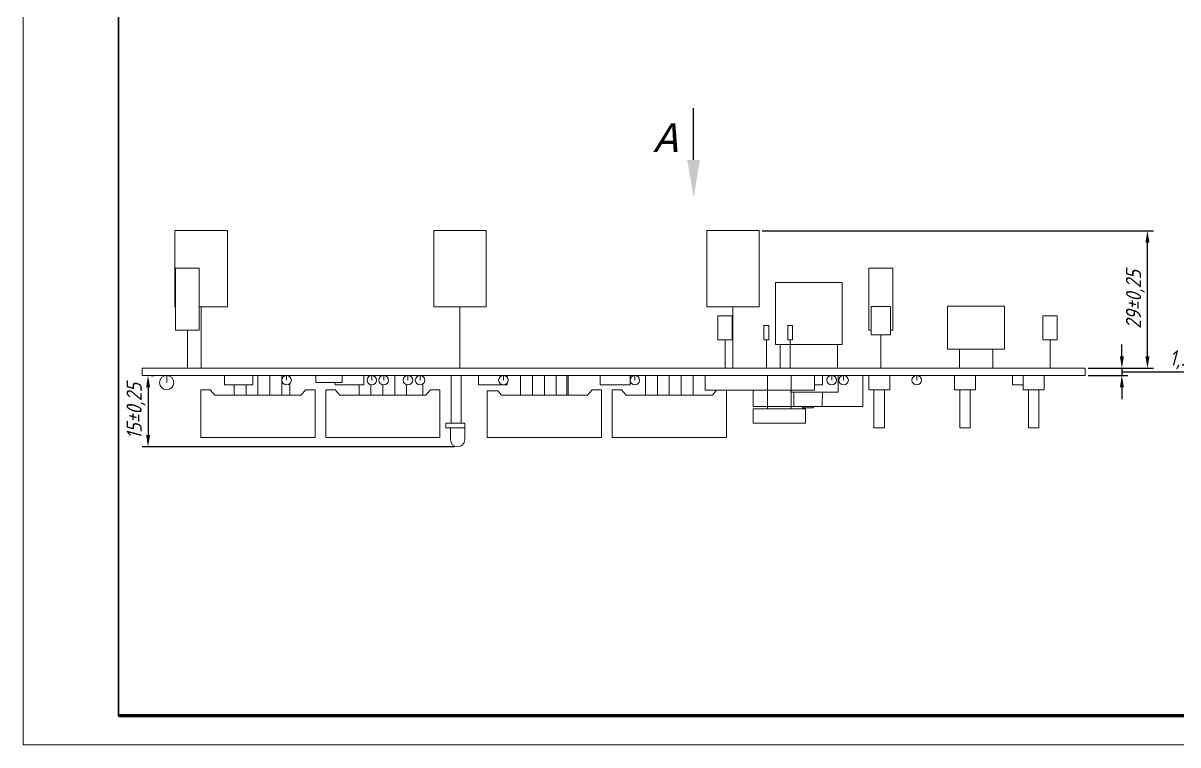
# Model space of a CAD drawing. Header units: millimetres. Extents: x 3240 to 3686, y 1624 to 1931.
# Drawn here: x 3240.5 to 3482.9, y 1624.5 to 1776 of the extents above; entities that cross this region are included whole.
import ezdxf
from ezdxf import colors
from ezdxf.entities.mleader import LeaderData, LeaderLine
from ezdxf.math import Vec2, Vec3

# ---------------------------------------------------------------- set-up
doc = ezdxf.new("R2010")
doc.units = ezdxf.units.MM
doc.layers.get('0').update_dxf_attribs({"lineweight": 13})
doc.layers.add('Основная', color=7, linetype='Continuous', lineweight=70)
doc.layers.add('схема', color=7, linetype='Continuous', lineweight=35)
doc.styles.get("Standard").update_dxf_attribs({"font": 'isocteur.ttf', "width": 0.85, "oblique": 15})
doc.styles.add('стиль1', font='isocpeui.ttf')
doc.dimstyles.new('ISO-25', dxfattribs={"dimtxt": 2.5, "dimasz": 2.5, "dimexe": 1.25, "dimexo": 0.625, "dimtad": 1, "dimtxsty": 'Standard', "dimcen": 2.5, "dimadec": 0, "dimazin": 0, "dimtfac": 1, "dimtmove": 1, "dimatfit": 3, "dimfxl": 1, "dimarcsym": 0})
doc.dimstyles.new('Копия ISO-25', dxfattribs={"dimtxt": 2.5, "dimasz": 2.5, "dimexe": 1.25, "dimexo": 0.625, "dimtad": 1, "dimtih": 1, "dimtoh": 1, "dimtxsty": 'Standard', "dimcen": 2.5, "dimadec": 0, "dimazin": 0, "dimtfac": 1, "dimtmove": 1, "dimatfit": 3, "dimfxl": 1, "dimarcsym": 0})

# ---------------------------------------------------------------- blocks, each defined once
blk = doc.blocks.new('*D132')
at = {"color": 0, "lineweight": -2, "transparency": 16777216}
for p, q in [((3395.65, 1732.46), (3477.8, 1732.46)), ((3476.55, 1706.06), (3476.55, 1729.96)), ((3464.12, 1703.56), (3477.8, 1703.56))]:
    blk.add_line(p, q, dxfattribs=at)
at = {"color": 0, "transparency": 16777216}
for points in [[(3476.13, 1729.96), (3476.96, 1729.96), (3476.55, 1732.46)], [(3476.13, 1706.06), (3476.96, 1706.06), (3476.55, 1703.56)]]:
    blk.add_solid(points, dxfattribs=at)
at = {"layer": 'Defpoints', "color": 0, "transparency": 16777216}
for p in [(3395.03, 1732.46), (3476.55, 1732.46), (3463.5, 1703.56)]:
    blk.add_point(p, dxfattribs=at)
at = {"color": 0, "transparency": 16777216, "insert": (3474, 1718.01), "char_height": 2.5, "attachment_point": 5, "rotation": 90, "style": 'стиль1'}
blk.add_mtext('{\\fISOCPEUR|b0|i0|c204|p34;\\H1.28x;\\Q15;\\W0.85;29±0,25}', dxfattribs=at)
blk = doc.blocks.new('*D133')
at = {"color": 0, "lineweight": -2, "transparency": 16777216}
for p, q in [((3471.18, 1706.06), (3471.18, 1708.56)), ((3464.12, 1703.56), (3472.43, 1703.56)), ((3471.18, 1703.56), (3471.18, 1702.06)), ((3471.18, 1703.56), (3471.18, 1702.06)), ((3471.18, 1702.81), (3480.42, 1702.81)), ((3480.42, 1702.81), (3486.2, 1702.81)), ((3464.12, 1702.06), (3472.43, 1702.06)), ((3471.18, 1699.56), (3471.18, 1697.06))]:
    blk.add_line(p, q, dxfattribs=at)
at = {"color": 0, "transparency": 16777216}
for points in [[(3470.76, 1706.06), (3471.6, 1706.06), (3471.18, 1703.56)], [(3470.76, 1699.56), (3471.6, 1699.56), (3471.18, 1702.06)]]:
    blk.add_solid(points, dxfattribs=at)
at = {"layer": 'Defpoints', "color": 0, "transparency": 16777216}
for p in [(3463.5, 1703.56), (3463.5, 1702.06), (3471.18, 1702.06)]:
    blk.add_point(p, dxfattribs=at)
at = {"color": 0, "transparency": 16777216, "insert": (3483.31, 1705.36), "char_height": 2.5, "attachment_point": 5, "style": 'стиль1'}
blk.add_mtext('{\\fISOCPEUR|b0|i0|c204|p34;\\H1.28x;\\Q15;\\W0.85;1,5}', dxfattribs=at)
blk = doc.blocks.new('*D134')
at = {"color": 0, "lineweight": -2, "transparency": 16777216}
for p, q in [((3267.34, 1702.06), (3267.96, 1702.06)), ((3266.71, 1699.56), (3266.71, 1689.56)), ((3331.08, 1687.06), (3265.46, 1687.06))]:
    blk.add_line(p, q, dxfattribs=at)
at = {"color": 0, "transparency": 16777216}
for points in [[(3266.3, 1699.56), (3267.13, 1699.56), (3266.71, 1702.06)], [(3266.3, 1689.56), (3267.13, 1689.56), (3266.71, 1687.06)]]:
    blk.add_solid(points, dxfattribs=at)
at = {"layer": 'Defpoints', "color": 0, "transparency": 16777216}
for p in [(3266.71, 1702.06), (3266.71, 1687.06), (3331.7, 1687.06)]:
    blk.add_point(p, dxfattribs=at)
at = {"color": 0, "transparency": 16777216, "insert": (3264.17, 1694.56), "char_height": 2.5, "attachment_point": 5, "rotation": 90, "style": 'стиль1'}
blk.add_mtext('{\\fISOCPEUR|b0|i0|c204|p34;\\H1.28x;\\Q15;\\W0.85;15±0,25}', dxfattribs=at)

msp = doc.modelspace()

# ---------------------------------------------------------------- linework, layer by layer
at = {"transparency": 33554674}
for p, q in [((3283.357, 1732.464), (3272.357, 1732.464)), ((3272.357, 1732.464), (3272.357, 1716.464)), ((3283.357, 1716.464), (3283.357, 1732.464)), ((3337.68, 1732.464), (3326.68, 1732.464)), ((3326.68, 1732.464), (3326.68, 1716.464)), ((3337.68, 1716.464), (3337.68, 1732.464)), ((3395.026, 1732.464), (3384.026, 1732.464)), ((3384.026, 1732.464), (3384.026, 1716.464)), ((3395.026, 1716.464), (3395.026, 1732.464)), ((3277.468, 1724.561), (3272.468, 1724.561)), ((3272.468, 1724.561), (3272.468, 1711.561)), ((3277.468, 1711.561), (3277.468, 1724.561)), ((3423.063, 1724.561), (3418.063, 1724.561)), ((3418.063, 1724.561), (3418.063, 1711.561)), ((3423.063, 1711.561), (3423.063, 1724.561)), ((3412.462, 1721.561), (3398.462, 1721.561)), ((3398.462, 1721.561), (3398.462, 1708.561)), ((3412.462, 1708.561), (3412.462, 1721.561)), ((3272.357, 1716.464), (3272.468, 1716.464)), ((3277.468, 1716.464), (3283.357, 1716.464)), ((3283.357, 1716.464), (3277.857, 1716.464)), ((3283.357, 1716.464), (3277.857, 1716.464)), ((3277.857, 1716.464), (3277.857, 1703.561)), ((3326.68, 1716.464), (3337.68, 1716.464)), ((3337.68, 1716.464), (3332.18, 1716.464)), ((3332.18, 1716.464), (3332.18, 1703.561)), ((3384.026, 1716.464), (3395.026, 1716.464)), ((3389.377, 1714.561), (3386.377, 1714.561)), ((3386.377, 1714.561), (3386.377, 1709.561)), ((3389.377, 1709.561), (3389.377, 1714.561)), ((3389.526, 1716.464), (3389.526, 1703.561)), ((3422.562, 1716.561), (3418.562, 1716.561)), ((3418.562, 1710.561), (3418.562, 1716.561)), ((3422.562, 1710.561), (3422.562, 1716.561)), ((3434.565, 1707.586), (3434.565, 1716.586)), ((3434.565, 1716.586), (3446.565, 1716.586)), ((3446.565, 1716.586), (3446.565, 1707.586)), ((3454.605, 1709.561), (3454.605, 1714.561)), ((3454.605, 1714.561), (3457.605, 1714.561)), ((3457.605, 1714.561), (3457.605, 1709.561)), ((3397.032, 1712.561), (3396.032, 1712.561)), ((3396.032, 1712.561), (3396.032, 1709.561)), ((3397.032, 1709.561), (3397.032, 1712.561)), ((3402.032, 1712.561), (3401.032, 1712.561)), ((3401.032, 1712.561), (3401.032, 1709.561)), ((3402.032, 1711.561), (3402.032, 1712.561)), ((3274.968, 1711.561), (3272.468, 1711.561)), ((3274.968, 1703.561), (3274.968, 1711.561)), ((3274.968, 1711.561), (3277.468, 1711.561)), ((3386.377, 1709.561), (3389.377, 1709.561)), ((3387.877, 1709.561), (3387.877, 1703.561)), ((3396.032, 1709.561), (3397.032, 1709.561)), ((3396.532, 1709.561), (3396.532, 1703.561)), ((3401.032, 1709.561), (3402.032, 1709.561)), ((3402.032, 1709.561), (3401.532, 1709.561)), ((3401.532, 1709.561), (3401.532, 1703.561)), ((3402.032, 1709.561), (3402.032, 1711.561)), ((3418.063, 1711.561), (3418.562, 1711.561)), ((3422.562, 1710.561), (3418.562, 1710.561)), ((3418.562, 1710.561), (3420.562, 1710.561)), ((3420.563, 1710.561), (3420.563, 1703.561)), ((3423.063, 1711.561), (3422.562, 1711.561)), ((3454.605, 1709.561), (3457.605, 1709.561)), ((3456.105, 1709.561), (3456.105, 1703.561)), ((3398.462, 1708.561), (3412.462, 1708.561)), ((3398.462, 1708.561), (3399.462, 1708.561)), ((3399.462, 1708.561), (3399.462, 1703.561)), ((3412.462, 1708.561), (3411.462, 1708.561)), ((3411.462, 1708.561), (3411.462, 1703.561)), ((3446.565, 1707.586), (3434.565, 1707.586)), ((3437.065, 1707.586), (3437.065, 1703.586)), ((3444.065, 1707.586), (3444.065, 1703.586)), ((3463.497, 1703.561), (3265.497, 1703.561)), ((3265.497, 1703.561), (3265.497, 1702.061)), ((3265.497, 1703.561), (3284.88, 1703.561)), ((3265.497, 1703.561), (3277.857, 1703.561)), ((3269.089, 1703.561), (3269.089, 1703.561)), ((3463.497, 1703.561), (3337.68, 1703.561)), ((3360.929, 1703.561), (3360.929, 1703.561)), ((3363.929, 1703.561), (3363.929, 1703.561)), ((3463.497, 1703.561), (3389.377, 1703.561)), ((3463.497, 1703.561), (3395.026, 1703.561)), ((3423.063, 1703.561), (3423.063, 1703.561)), ((3463.497, 1702.061), (3463.497, 1703.561)), ((3265.497, 1702.061), (3463.497, 1702.061)), ((3270.329, 1702.061), (3270.629, 1702.061)), ((3270.62, 1702.061), (3270.62, 1700.561)), ((3282.735, 1702.061), (3282.735, 1700.061)), ((3282.735, 1700.061), (3288.735, 1700.061)), ((3284.787, 1697.909), (3284.787, 1700.061)), ((3287.287, 1697.909), (3287.287, 1700.061)), ((3288.735, 1700.061), (3288.735, 1702.061)), ((3289.787, 1702.061), (3289.787, 1697.908)), ((3292.287, 1697.908), (3292.287, 1702.061)), ((3294.787, 1702.061), (3294.787, 1697.906)), ((3294.953, 1702.061), (3296.453, 1702.066)), ((3295.795, 1702.061), (3295.795, 1701.061)), ((3296.453, 1701.814), (3296.453, 1702.066)), ((3296.453, 1700.309), (3296.453, 1697.906)), ((3301.965, 1702.061), (3301.965, 1700.561)), ((3301.965, 1700.561), (3307.465, 1700.561)), ((3305.998, 1700.061), (3305.998, 1700.561)), ((3311.998, 1700.061), (3305.998, 1700.061)), ((3305.998, 1700.061), (3305.998, 1700.061)), ((3307.465, 1700.561), (3307.465, 1702.061)), ((3311.008, 1697.909), (3311.008, 1700.061)), ((3311.998, 1700.061), (3311.998, 1702.061)), ((3313.508, 1697.909), (3313.508, 1700.077)), ((3313.686, 1702.061), (3313.686, 1701.061)), ((3315.187, 1702.061), (3316.187, 1702.061)), ((3316.008, 1700.078), (3316.008, 1697.908)), ((3316.187, 1702.061), (3316.187, 1701.061)), ((3318.508, 1697.908), (3318.508, 1702.061)), ((3321.008, 1700.099), (3321.008, 1697.906)), ((3321.279, 1702.061), (3321.279, 1701.061)), ((3323.824, 1702.061), (3323.824, 1701.061)), ((3325.907, 1702.061), (3324.407, 1702.061)), ((3324.407, 1701.874), (3324.407, 1702.061)), ((3324.407, 1700.249), (3324.407, 1697.906)), ((3330.35, 1692.061), (3330.35, 1702.061)), ((3332.453, 1692.061), (3332.453, 1702.061)), ((3335.625, 1702.061), (3337.875, 1702.061)), ((3336.078, 1702.061), (3336.078, 1700.061)), ((3336.078, 1700.061), (3342.078, 1700.061)), ((3341.326, 1702.061), (3341.326, 1701.061)), ((3342.078, 1701.721), (3342.078, 1702.061)), ((3342.078, 1700.061), (3342.078, 1700.402)), ((3344.93, 1697.909), (3344.93, 1702.061)), ((3347.43, 1697.909), (3347.43, 1702.061)), ((3349.93, 1702.061), (3349.93, 1697.908)), ((3352.43, 1697.908), (3352.43, 1702.061)), ((3353.128, 1702.061), (3354.628, 1702.061)), ((3354.628, 1702.061), (3354.628, 1697.907)), ((3354.93, 1702.061), (3354.93, 1697.906)), ((3361.607, 1702.061), (3361.607, 1700.061)), ((3361.607, 1700.061), (3367.925, 1700.061)), ((3367.925, 1700.061), (3367.925, 1702.061)), ((3368.929, 1702.061), (3368.929, 1701.061)), ((3371.151, 1697.909), (3371.151, 1702.061)), ((3373.651, 1697.909), (3373.651, 1702.061)), ((3376.151, 1702.061), (3376.151, 1697.908)), ((3378.651, 1697.908), (3378.651, 1702.061)), ((3381.151, 1702.061), (3381.151, 1697.906)), ((3383.67, 1702.061), (3383.67, 1698.961)), ((3396.76, 1695.061), (3396.76, 1702.061)), ((3396.76, 1702.061), (3396.76, 1695.061)), ((3401.76, 1695.061), (3401.76, 1702.061)), ((3406.67, 1698.961), (3406.67, 1702.061)), ((3408.318, 1700.061), (3406.67, 1700.061)), ((3408.318, 1702.061), (3408.318, 1700.061)), ((3409.246, 1702.061), (3410.246, 1702.061)), ((3410.246, 1702.061), (3410.246, 1701.061)), ((3411.639, 1702.061), (3411.639, 1698.561)), ((3411.747, 1702.061), (3412.747, 1702.061)), ((3412.747, 1702.061), (3412.747, 1701.061)), ((3416.775, 1695.561), (3416.775, 1702.061)), ((3418.018, 1702.061), (3418.018, 1699.061)), ((3422.435, 1699.061), (3422.435, 1702.061)), ((3428.098, 1702.061), (3428.098, 1701.061)), ((3436.053, 1702.061), (3436.053, 1699.061)), ((3440.47, 1699.061), (3440.47, 1702.061)), ((3448.198, 1702.061), (3448.198, 1700.061)), ((3448.198, 1700.061), (3450.47, 1700.061)), ((3450.47, 1699.061), (3450.47, 1702.061)), ((3454.887, 1702.061), (3454.887, 1699.061)), ((3277.787, 1699.061), (3279.787, 1699.061)), ((3277.787, 1699.061), (3277.787, 1689.061)), ((3279.787, 1699.061), (3280.749, 1697.91)), ((3280.749, 1697.91), (3298.832, 1697.905)), ((3299.787, 1699.061), (3298.832, 1697.905)), ((3301.787, 1699.061), (3299.787, 1699.061)), ((3301.787, 1689.061), (3301.787, 1699.061)), ((3304.008, 1699.061), (3304.008, 1689.061)), ((3304.008, 1699.061), (3306.008, 1699.061)), ((3306.008, 1699.061), (3306.97, 1697.91)), ((3306.97, 1697.91), (3325.053, 1697.905)), ((3326.008, 1699.061), (3325.053, 1697.905)), ((3328.008, 1699.061), (3326.008, 1699.061)), ((3328.008, 1689.061), (3328.008, 1699.061)), ((3337.93, 1690.561), (3337.93, 1698.828)), ((3340.125, 1698.828), (3337.93, 1698.828)), ((3340.125, 1698.828), (3340.891, 1697.91)), ((3340.891, 1697.91), (3358.974, 1697.905)), ((3359.93, 1699.061), (3358.974, 1697.905)), ((3361.93, 1699.061), (3359.93, 1699.061)), ((3361.93, 1689.061), (3361.93, 1699.061)), ((3364.151, 1699.061), (3366.151, 1699.061)), ((3364.151, 1699.061), (3364.151, 1689.061)), ((3366.151, 1699.061), (3367.112, 1697.91)), ((3367.112, 1697.91), (3385.195, 1697.905)), ((3383.67, 1698.961), (3406.67, 1698.961)), ((3386.068, 1698.961), (3385.195, 1697.905)), ((3388.151, 1689.061), (3388.151, 1698.961)), ((3393.775, 1698.961), (3393.775, 1695.561)), ((3401.639, 1698.561), (3401.639, 1698.961)), ((3411.639, 1698.561), (3401.639, 1698.561)), ((3402.275, 1695.561), (3402.275, 1698.561)), ((3408.275, 1695.561), (3408.295, 1698.561)), ((3418.018, 1699.061), (3422.435, 1699.061)), ((3418.018, 1699.061), (3420.218, 1699.061)), ((3419.118, 1691.061), (3419.118, 1699.061)), ((3421.318, 1691.061), (3421.318, 1699.061)), ((3436.053, 1699.061), (3440.47, 1699.061)), ((3436.053, 1699.061), (3438.253, 1699.061)), ((3437.153, 1691.061), (3437.153, 1699.061)), ((3439.353, 1691.061), (3439.353, 1699.061)), ((3454.887, 1699.061), (3450.47, 1699.061)), ((3450.47, 1699.061), (3452.67, 1699.061)), ((3451.57, 1691.061), (3451.57, 1699.061)), ((3453.77, 1691.061), (3453.77, 1699.061)), ((3396.76, 1695.061), (3393.76, 1695.061)), ((3393.76, 1695.061), (3393.76, 1692.061)), ((3393.775, 1695.561), (3416.775, 1695.561)), ((3396.76, 1695.061), (3401.76, 1695.061)), ((3404.76, 1695.061), (3401.76, 1695.061)), ((3404.143, 1695.561), (3404.143, 1695.261)), ((3404.143, 1695.261), (3406.426, 1695.261)), ((3404.76, 1692.061), (3404.76, 1695.061)), ((3406.426, 1695.261), (3406.426, 1695.561)), ((3329.203, 1692.061), (3333.203, 1692.061)), ((3329.203, 1692.061), (3329.203, 1691.061)), ((3329.203, 1691.061), (3333.203, 1691.061)), ((3332.453, 1692.061), (3329.953, 1692.061)), ((3330.203, 1688.561), (3330.203, 1691.061)), ((3333.203, 1692.061), (3332.453, 1692.061)), ((3333.203, 1688.561), (3333.203, 1692.061)), ((3337.93, 1690.561), (3337.93, 1689.061)), ((3393.76, 1692.061), (3404.76, 1692.061)), ((3393.76, 1692.061), (3399.76, 1692.061)), ((3393.76, 1692.061), (3397.76, 1692.061)), ((3420.218, 1691.061), (3419.118, 1691.061)), ((3420.218, 1691.061), (3421.318, 1691.061)), ((3438.253, 1691.061), (3437.153, 1691.061)), ((3438.253, 1691.061), (3439.353, 1691.061)), ((3452.67, 1691.061), (3451.57, 1691.061)), ((3452.67, 1691.061), (3453.77, 1691.061)), ((3277.787, 1689.061), (3301.787, 1689.061)), ((3304.008, 1689.061), (3328.008, 1689.061)), ((3337.93, 1689.061), (3340.125, 1689.061)), ((3340.125, 1689.061), (3361.93, 1689.061)), ((3364.151, 1689.061), (3378.929, 1689.061)), ((3378.929, 1689.061), (3388.151, 1689.061)), ((3331.703, 1687.061), (3331.703, 1687.061))]:
    msp.add_line(p, q, dxfattribs=at)
msp.add_lwpolyline([(3240.474, 1926.481), (3240.474, 1624.481), (3680.474, 1624.481), (3685.716, 1624.481), (3685.716, 1931.481), (3260.474, 1931.481), (3240.474, 1931.481)], close=True)
for centre, radius in [((3270.62, 1700.561), 1.5), ((3295.795, 1701.061), 1), ((3313.686, 1701.061), 1), ((3316.187, 1701.061), 1), ((3321.279, 1701.061), 1), ((3323.824, 1701.061), 1), ((3341.326, 1701.061), 1), ((3368.929, 1701.061), 1), ((3410.246, 1701.061), 1), ((3412.747, 1701.061), 1), ((3428.098, 1701.061), 1)]:
    msp.add_circle(centre, radius, dxfattribs=at)
msp.add_arc((3331.703, 1688.561), 1.5, 180, 0, dxfattribs=at)
at = {"layer": 'Основная', "ltscale": 10}
msp.add_line((3680.473, 1630.569), (3260.473, 1630.569), dxfattribs=at)
at = {"layer": 'схема'}
msp.add_line((3260.473, 1927.569), (3260.473, 1630.569), dxfattribs=at)

# ---------------------------------------------------------------- texts
at = {"transparency": 33554674, "insert": (3372.782, 1754.969), "char_height": 6, "attachment_point": 1}
msp.add_mtext_dynamic_manual_height_columns('{\\T0.75;А}', width=25.57533, gutter_width=12.5, heights=[0], dxfattribs=at)

# ---------------------------------------------------------------- dimensions: what is measured, and where the dimension line sits
at = {"transparency": 33554674}
for base, p1, p2, text, dimstyle, picture, middle in [((3476.545, 1732.464), (3463.497, 1703.561), (3395.026, 1732.464), '{\\fISOCPEUR|b0|i0|c204|p34;\\H1.28x;\\Q15;\\W0.85;29±0,25}', 'ISO-25', '*D132', (3474, 1718.013)), ((3471.179, 1702.061), (3463.497, 1703.561), (3463.497, 1702.061), '{\\fISOCPEUR|b0|i0|c204|p34;\\H1.28x;\\Q15;\\W0.85;<>}', 'Копия ISO-25', '*D133', (3481.047, 1705.356)), ((3266.715, 1687.061), (3266.715, 1702.061), (3331.703, 1687.061), '{\\fISOCPEUR|b0|i0|c204|p34;\\H1.28x;\\Q15;\\W0.85;<>±0,25}', 'ISO-25', '*D134', (3264.17, 1694.561))]:
    dim = msp.add_linear_dim(base=base, p1=p1, p2=p2, angle=90, text=text, dimstyle=dimstyle, override={"dimtxsty": 'стиль1'}, dxfattribs=at)
    dim.commit()
    dim.dimension.update_dxf_attribs({"geometry": picture, "text_midpoint": middle})

# ---------------------------------------------------------------- leaders
ml = msp.add_multileader_mtext('Standard', dxfattribs=at)
ml.set_content('', color=256)
ml.set_leader_properties()
ml.build(insert=Vec2(0, 0))
ml.multileader.update_dxf_attribs({"has_dogleg": 0, "text_left_attachment_type": 2, "text_right_attachment_type": 2, "dogleg_length": 0, "arrow_head_size": 8})
ctx = ml.context
ctx.base_point, ctx.char_height, ctx.arrow_head_size, ctx.landing_gap_size, ctx.plane_origin, ctx.plane_x_axis, ctx.plane_y_axis = Vec3(3381.248, 1758.202), 5, 8, 0, Vec3(3381.248, 1761.346), Vec3(-1, 0), Vec3(0, -1)
ctx.left_attachment, ctx.right_attachment = 2, 2
notes = []
notes.append((ctx, [(0, (1, 1, 0), (3381.248, 1758.202), (1, 0), 0, [(0, [(3381.248, 1739.324)], 0, [])])]))
ctx.mtext.insert, ctx.mtext.text_direction, ctx.mtext.rotation, ctx.mtext.flow_direction = Vec3(3381.248, 1755.702), Vec3(-1, 0), 3.1415927, 5
for ctx, leaders in notes:
    for number, flags, end, landing, length, lines in leaders:
        leader = LeaderData()
        leader.index, (leader.has_last_leader_line, leader.has_dogleg_vector, leader.attachment_direction) = number, flags
        leader.last_leader_point, leader.dogleg_vector, leader.dogleg_length = Vec3(end), Vec3(landing), length
        for number, points, colour, breaks in lines:
            line = LeaderLine()
            line.index, line.vertices, line.color, line.breaks = number, Vec3.list(points), colors.encode_raw_color(colour), breaks
            leader.lines.append(line)
        ctx.leaders.append(leader)

doc.saveas('drawing.dxf')
